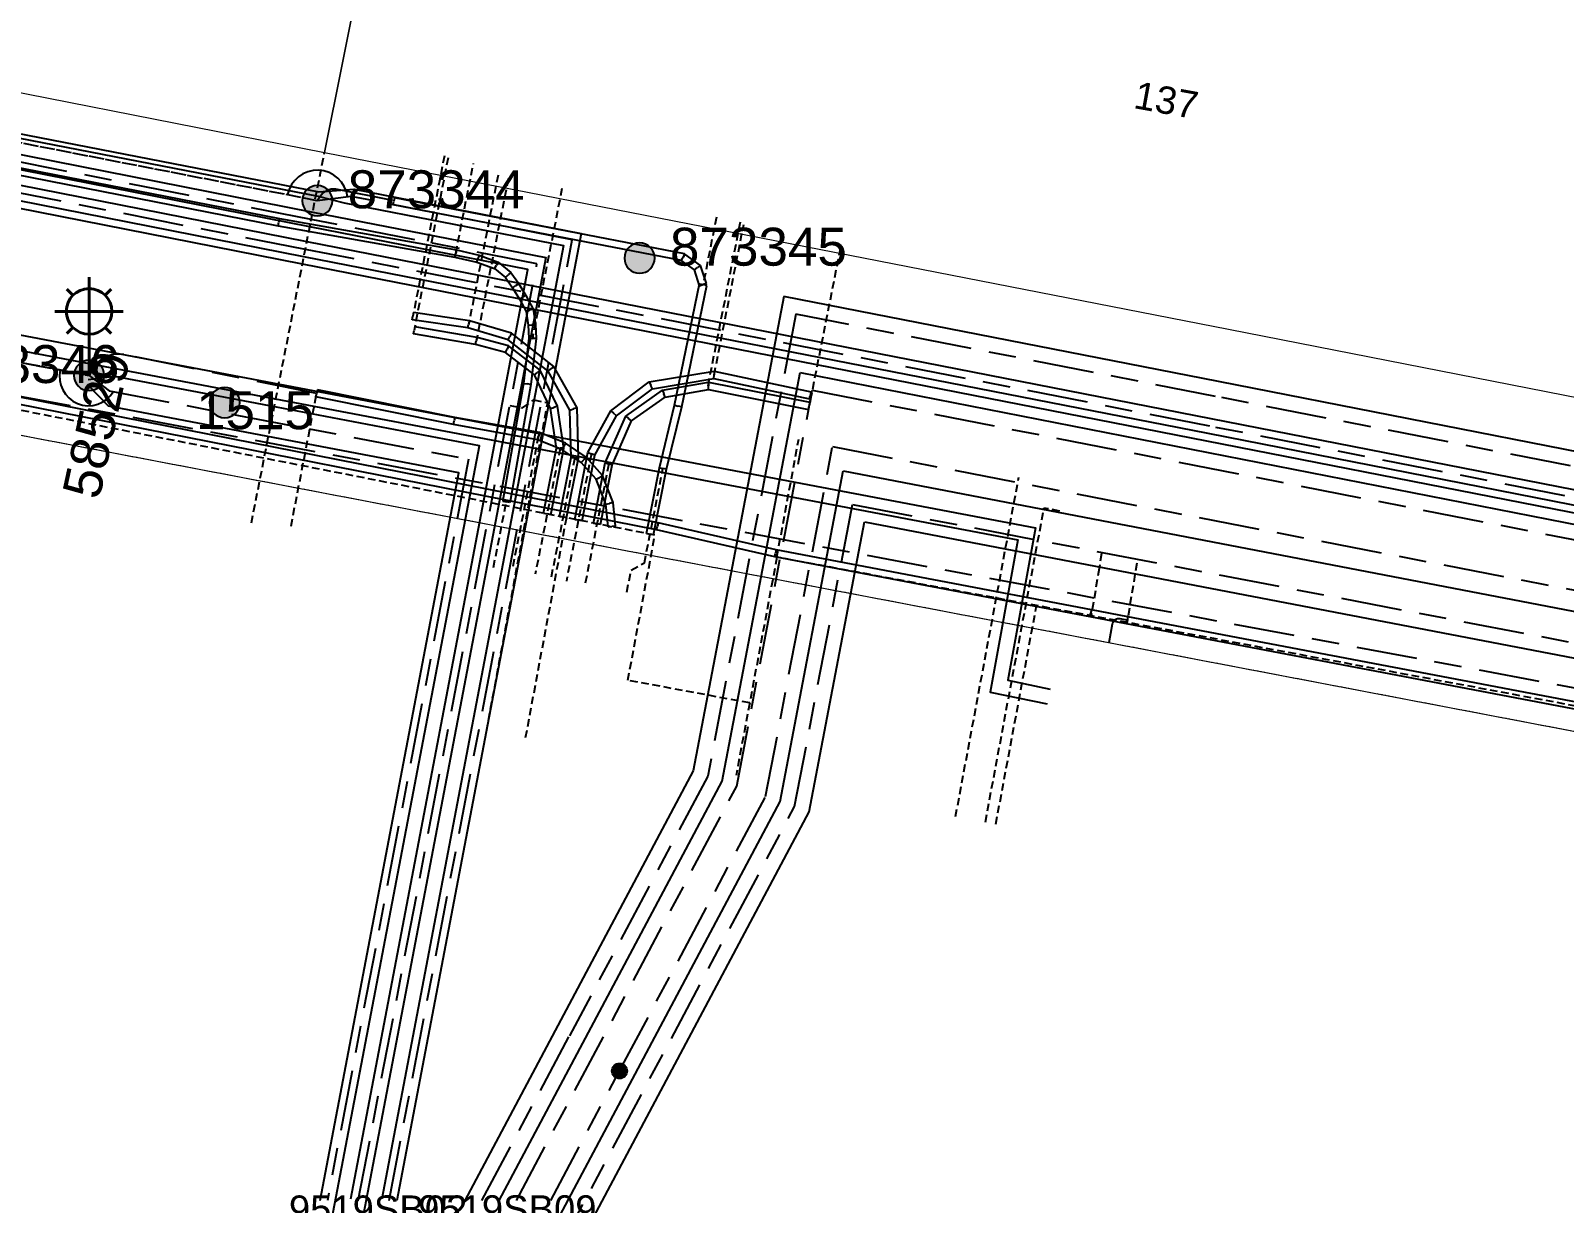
# Model space of a CAD drawing. Header units: metres. Extents: x 309024 to 312074, y 6251331 to 6253790.
# Drawn here: x 310953.7 to 311054.7, y 6252574.6 to 6252651.8 of the extents above; entities that cross this region are included whole.
import ezdxf
from ezdxf.enums import TextEntityAlignment as Align

# ---------------------------------------------------------------- set-up
doc = ezdxf.new("R2010")
doc.units = ezdxf.units.M
for name, pattern in [('Cable Exist OH', [1, 1, 0]), ('Cable Exist UG', [8.2, 4, -1.2, 1.8, -1.2]), ('DASHED', [0.75, 0.5, -0.25]), ('HIDDEN', [0.375, 0.25, -0.125]), ('HIDDEN2', [0.1875, 0.125, -0.0625])]:
    doc.linetypes.add(name, pattern=pattern)
doc.layers.get('0').update_dxf_attribs({"color": 6})
doc.layers.add('Cadastre Land Parcels_SP_EXT', color=9, linetype='Continuous', lineweight=5)
doc.layers.add('Cadastre Other Property_SP_EXT', color=9, linetype='HIDDEN', lineweight=5)
for name, color, linetype in [('Duct_SP_EXT', 7, 'Continuous'), ('Equip_SP_SL_EXT', 7, 'Continuous'), ('Equip_TR_EXT', 7, 'Continuous'), ('Mains_HV_EXT', 7, 'Continuous'), ('Mains_SL_EXT', 7, 'Continuous'), ('Mains_TR_EXT', 7, 'Continuous'), ('Sub_TR_EXT', 7, 'Continuous'), ('SupportsOH_SP_TR_HV_LV_SL_EXT', 7, 'Continuous'), ('Trench_SP_EXT', 7, 'Continuous')]:
    doc.layers.add(name, color=color, linetype=linetype)
doc.layers.add('UNKNOWN_FEATURES', color=1, linetype='DASHED', plot=False)
doc.layers.get('0').freeze()
doc.styles.add('iecARIAL', font='arial.ttf', dxfattribs={"height": 2})
doc.styles.add('POLE_LABEL', font='arial.ttf')
doc.styles.get("Standard").update_dxf_attribs({"font": 'arial.ttf'})
doc.linetypes.add('Cable E OH', pattern='A,9.4,["E",Standard,S=1.7,R=0,X=0,Y=-1],0', length=9.4)
doc.linetypes.add('Cable E UG', pattern='A,6,-0.5,["E",Standard,S=1.7,R=0,X=0.5,Y=-1],-2.9', length=9.4)
doc.linetypes.add('Cable P UG', pattern='A,6,-0.5,["P",Standard,S=1.7,R=0,X=0.5,Y=-1],-2.9', length=9.4)

# ---------------------------------------------------------------- blocks, each defined once
blk = doc.blocks.new('SL_LANTERN_EXT')
at = {"lineweight": 40}
for p, q in [((0, 1.97), (0, 6.47)), ((-1.46, 5.68), (-1.06, 5.28)), ((1.46, 5.68), (1.06, 5.28)), ((-2.25, 4.22), (2.25, 4.22)), ((-1.46, 2.76), (-1.06, 3.16)), ((1.46, 2.76), (1.06, 3.16)), ((0, 0), (0, 2.72))]:
    blk.add_line(p, q, dxfattribs=at)
blk.add_circle((0, 4.22), 1.5, dxfattribs=at)
at = {"style": 'iecARIAL', "flags": 8}
blk.add_attdef('ASSET_NUM', (1.5, 1.5), '', height=2.5, dxfattribs=at)
for tag, p, height, flags in [('CONSTRUCTED_VOLTAGE', (0.98, -0.65), 0.2, 9), ('CONTROL_TYPE', (0.98, -0.85), 0.2, 9), ('LANTERN_PURPOSE', (0.98, -1.05), 0.2, 9), ('LNUMBER', (2.18, -3.25), 2.5, 8), ('OPERATING_VOLTAGE', (0.98, -1.65), 0.2, 9), ('ORIENTATION', (0.98, -1.85), 0.2, 9), ('OWNED_BY', (0.98, -2.05), 0.2, 9), ('LANTERN_TYPE', (0.98, -1.25), 0.2, 9), ('NO_PHASES', (0.98, -1.45), 0.2, 9), ('STATE', (0.98, -2.25), 0.2, 9), ('USAGE', (0.98, -2.45), 0.2, 9), ('CEXIST', (0.98, -2.65), 0.2, 9), ('CNEW', (0.98, -2.85), 0.2, 9), ('CNUMBER', (0.98, -3.05), 0.2, 9), ('CREMOVE', (0.98, -3.25), 0.2, 9), ('CREPLACE', (0.98, -3.45), 0.2, 9), ('LKINGHEIGHT', (0.98, -3.65), 0.2, 9), ('LBRACKET', (0.98, -3.85), 0.2, 9), ('LBRACKETVOCAB', (0.98, -4.05), 0.2, 9), ('LCATEGORY', (0.98, -4.25), 0.2, 9), ('LCHARGE1', (0.98, -4.45), 0.2, 9), ('LCHARGE1PERCENT', (0.98, -4.65), 0.2, 9), ('LCHARGE2', (0.98, -4.85), 0.2, 9), ('LCHARGE2PERCENT', (0.98, -5.05), 0.2, 9), ('LCHARGE3', (0.98, -5.25), 0.2, 9), ('LCHARGE3PERCENT', (0.98, -5.45), 0.2, 9), ('LEXIST', (0.98, -5.65), 0.2, 9), ('LLAMP', (0.98, -5.85), 0.2, 9), ('LLAMPVOCAB', (0.98, -6.05), 0.2, 9), ('LMAST', (0.98, -6.25), 0.2, 9), ('LMASTVOCAB', (0.98, -6.45), 0.2, 9), ('LNEW', (0.98, -6.65), 0.2, 9), ('LANTNUMBER', (0.98, -6.85), 0.2, 9), ('LOUTREACH', (0.98, -7.25), 0.2, 9), ('LOUTREACHVOCAB', (0.98, -7.45), 0.2, 9), ('LRATECODE', (0.98, -7.65), 0.2, 9), ('LREMOVE', (0.98, -7.85), 0.2, 9), ('LREPLACE', (0.98, -8.05), 0.2, 9), ('LTYPE', (0.98, -8.25), 0.2, 9), ('STREETNAME', (0.98, -9.25), 0.2, 9), ('LTYPEVOCAB', (0.98, -8.45), 0.2, 9), ('LEGEND', (0.98, -8.65), 0.2, 9), ('LOCATION', (0.98, -8.85), 0.2, 9), ('NOTES', (0.98, -9.05), 0.2, 9), ('SUBURB', (0.98, -9.45), 0.2, 1)]:
    blk.add_attdef(tag, p, '', height=height, dxfattribs=dict(flags=flags))
blk = doc.blocks.new('POLE_EXT')
blk.add_hatch(color=256).paths.add_polyline_path([(-1, 0, 1), (1, 0, 1)])
blk.add_lwpolyline([(-1, 0, 1), (1, 0, 1)], format="xyb", close=True)
for tag, height, flags, p in [('pNumber', 2.5, 8, (-17.84, 2.07)), ('OWNED_BY', 0.2, 9, (1.35, -0.4)), ('SPECIAL_USE', 0.2, 9, (1.35, -0.8)), ('STATE', 0.2, 9, (1.35, -1)), ('PARENT', 0.2, 9, (1.35, -0.6)), ('cLV', 0.2, 9, (1.35, -1.4)), ('hDepth', 0.2, 9, (1.35, -1.6)), ('hDia', 0.2, 9, (1.35, -1.8)), ('cHV', 0.2, 9, (1.35, -2)), ('USAGE', 0.2, 9, (1.35, -1.2)), ('LBRACKET', 0.2, 9, (1.35, -2.2)), ('LExisting', 0.2, 9, (1.35, -2.4)), ('LANTNUMBER', 0.2, 9, (1.35, -2.6)), ('LOther', 0.2, 9, (1.35, -2.8)), ('LRemove', 0.2, 9, (1.35, -3)), ('cLinedev', 0.2, 9, (1.35, -3.4)), ('pExisting', 0.2, 9, (1.35, -3.8)), ('LEGEND', 0.2, 9, (1.35, -3.2)), ('LOCATION', 0.2, 9, (1.35, -3.6)), ('PFNUMBER', 0.2, 9, (1.35, -4)), ('pFooting', 0.2, 9, (1.35, -4.4)), ('pNew', 0.2, 9, (1.35, -4.6)), ('pRelocate', 0.2, 9, (1.35, -5)), ('NEWPFNUMBER', 0.2, 9, (1.35, -4.2)), ('pRemove', 0.2, 9, (1.35, -5.2)), ('pReplace', 0.2, 9, (1.35, -5.4)), ('pStay', 0.2, 9, (1.35, -5.6)), ('pType', 0.2, 9, (1.35, -5.8)), ('cspan', 0.2, 9, (1.35, -6)), ('STREETNAME', 0.2, 9, (1.35, -6.2)), ('SUBURB', 0.2, 9, (1.35, -6.4)), ('OPERATED_BY', 0.2, 9, (1.36, -7.01)), ('NOTES', 0.2, 9, (1.35, -6.6)), ('MAINTAINED_BY', 0.2, 9, (1.36, -6.81))]:
    blk.add_attdef(tag, text='', height=height, dxfattribs=dict(flags=flags)).set_placement(p, align=Align.MIDDLE_LEFT)
at = {"style": 'POLE_LABEL'}
for tag, height, flags, p in [('ASSET_NUM', 2.5, 8, (2, 2)), ('STRUCTURE_PLANT_NUMBER', 0.2, 9, (1.35, 0.03)), ('STREET_CODE', 0.2, 9, (1.35, -0.2))]:
    blk.add_attdef(tag, text='', height=height, dxfattribs=dict(at, flags=flags)).set_placement(p, align=Align.MIDDLE_LEFT)
at = {"flags": 1}
blk.add_attdef('Z', (1.35, -7.33), '', height=0.2, dxfattribs=at)
blk = doc.blocks.new('CONNECTOR_NODE_EXT')
h = blk.add_hatch(color=256)
edge = h.paths.add_edge_path()
edge.add_arc((0, 0), 0.5, 0, 360)
blk.add_circle((0, 0), 0.5)
at = {"flags": 1}
blk.add_attdef('Z', (0, 0), '', height=0.2, dxfattribs=at)
at = {"flags": 9}
for tag, p in [('CONNECTOR_TYPE', (0, 0)), ('CONSTRUCTED_VOLTAGE', (0, -0.2)), ('OPERATING_VOLTAGE', (0, -0.6)), ('ORIENTATION', (0, -0.8)), ('SUBTYPE', (0, -1)), ('NO_PHASES', (0, -0.4)), ('USAGE', (0, -1.2)), ('NOTES', (0, -1.4))]:
    blk.add_attdef(tag, text='', height=0.2, dxfattribs=at).set_placement(p, align=Align.MIDDLE_LEFT)

msp = doc.modelspace()

# ---------------------------------------------------------------- linework, layer by layer
at = {"layer": 'Cadastre Land Parcels_SP_EXT', "linetype": 'Continuous'}
for points in [[(311052.36, 6253038.38), (311012.7, 6253046.02), (310933.93, 6253061.35), (310894.27, 6253068.98), (310864.34, 6253074.8), (310819.11, 6252878.66), (310773.99, 6252682.89), (310814.9, 6252674.87), (310854.84, 6252667.02), (310894.24, 6252659.26), (310933.8, 6252651.53), (310973.06, 6252643.79), (311012.67, 6252841.11), (311052.36, 6253038.38)], [(311111.85, 6252821.87), (311091.56, 6252825.85), (311072.23, 6252829.55), (311052.16, 6252833.46), (311012.67, 6252841.11), (310973.06, 6252643.79), (311032.6, 6252632.15), (311072.07, 6252624.41), (311111.85, 6252821.87)], [(311127.28, 6252591.93), (310935.78, 6252628.44), (310926.54, 6252585.89), (310911.93, 6252518.6), (310907.9, 6252500), (311120.35, 6252475.64), (311125.08, 6252496.34), (311130.42, 6252520.17), (311135.66, 6252543.66), (311145.72, 6252588.42), (311127.28, 6252591.93)]]:
    msp.add_lwpolyline(points, close=True, dxfattribs=at)
at = {"layer": 'Cadastre Other Property_SP_EXT', "linetype": 'HIDDEN2'}
msp.add_lwpolyline([(310935.78, 6252628.45), (310900.3, 6252465), (311112.2, 6252439.55), (311145.72, 6252588.43), (310935.78, 6252628.45)], close=True, dxfattribs=at)
at = {"layer": 'Duct_SP_EXT'}
for p, q in [((310877.25, 6252657.66), (310970.09, 6252639.44)), ((310877.16, 6252657.19), (310970.01, 6252638.96)), ((310977.58, 6252640.34), (310977.62, 6252640.58)), ((310996.57, 6252636.67), (310977.58, 6252640.34)), ((310977.67, 6252640.81), (310977.62, 6252640.58)), ((310996.76, 6252637.12), (310977.67, 6252640.81)), ((310970.01, 6252638.96), (310970.05, 6252639.2)), ((310970.09, 6252639.44), (310970.05, 6252639.2)), ((310970.09, 6252639.44), (310981.75, 6252637.39)), ((310970.01, 6252638.96), (310981.65, 6252636.91)), ((310981.65, 6252636.91), (310981.7, 6252637.15)), ((310981.75, 6252637.39), (310981.7, 6252637.15)), ((310981.75, 6252637.39), (310983.24, 6252637.03)), ((310996.76, 6252637.12), (310996.67, 6252636.89)), ((310996.8, 6252637.09), (310996.67, 6252636.89)), ((310996.8, 6252637.09), (310996.76, 6252637.12)), ((310997.83, 6252636.36), (310996.8, 6252637.09)), ((310981.65, 6252636.91), (310983.1, 6252636.57)), ((310983.1, 6252636.57), (310983.17, 6252636.8)), ((310983.1, 6252636.57), (310984.26, 6252636.16)), ((310983.24, 6252637.03), (310983.17, 6252636.8)), ((310983.24, 6252637.03), (310984.5, 6252636.58)), ((310984.26, 6252636.16), (310984.38, 6252636.37)), ((310984.26, 6252636.16), (310984.97, 6252635.57)), ((310984.5, 6252636.58), (310984.38, 6252636.37)), ((310984.5, 6252636.58), (310985.33, 6252635.9)), ((310996.53, 6252636.7), (310996.67, 6252636.89)), ((310997.43, 6252636.06), (310996.53, 6252636.7)), ((310996.53, 6252636.7), (310996.57, 6252636.67)), ((310996.57, 6252636.67), (310996.67, 6252636.89)), ((310997.43, 6252636.06), (310997.63, 6252636.21)), ((310997.76, 6252635.02), (310997.43, 6252636.06)), ((310997.83, 6252636.36), (310997.63, 6252636.21)), ((310998.22, 6252635.16), (310997.83, 6252636.36)), ((310984.97, 6252635.57), (310985.15, 6252635.74)), ((310984.97, 6252635.57), (310985.45, 6252634.88)), ((310985.33, 6252635.9), (310985.15, 6252635.74)), ((310985.33, 6252635.9), (310985.85, 6252635.16)), ((310985.85, 6252635.16), (310985.65, 6252635.02)), ((310985.85, 6252635.15), (310985.65, 6252635.02)), ((310985.85, 6252635.16), (310985.85, 6252635.15)), ((310985.85, 6252635.15), (310986.33, 6252634.38)), ((310996.12, 6252627.15), (310997.75, 6252635.14)), ((310997.75, 6252635.14), (310997.99, 6252635.09)), ((310997.76, 6252635.02), (310997.99, 6252635.09)), ((310998.22, 6252635.16), (310997.99, 6252635.09)), ((310998.23, 6252635.04), (310997.99, 6252635.09)), ((310985.45, 6252634.88), (310985.65, 6252635.02)), ((310985.45, 6252634.89), (310985.65, 6252635.02)), ((310985.45, 6252634.88), (310985.45, 6252634.89)), ((310985.45, 6252634.89), (310985.91, 6252634.14)), ((310985.91, 6252634.14), (310986.12, 6252634.26)), ((310985.91, 6252634.14), (310986.34, 6252633.32)), ((310986.33, 6252634.38), (310986.12, 6252634.26)), ((310986.33, 6252634.38), (310986.8, 6252633.48)), ((310996.59, 6252627.04), (310998.23, 6252635.04)), ((310978.92, 6252633.26), (310978.88, 6252633.02)), ((310982.6, 6252632.7), (310978.92, 6252633.26)), ((310986.34, 6252633.32), (310986.57, 6252633.4)), ((310986.34, 6252633.32), (310986.48, 6252632.42)), ((310986.8, 6252633.48), (310986.57, 6252633.4)), ((310986.8, 6252633.48), (310986.96, 6252632.47)), ((310978.84, 6252632.78), (310978.88, 6252633.02)), ((310982.5, 6252632.24), (310978.84, 6252632.78)), ((310978.92, 6252631.84), (310978.96, 6252632.08)), ((310979, 6252632.32), (310978.96, 6252632.08)), ((310983.11, 6252631.61), (310979, 6252632.32)), ((310982.5, 6252632.24), (310982.55, 6252632.47)), ((310985.15, 6252631.45), (310982.5, 6252632.24)), ((310982.6, 6252632.7), (310982.55, 6252632.47)), ((310985.37, 6252631.89), (310982.6, 6252632.7)), ((310986.48, 6252632.42), (310986.72, 6252632.45)), ((310986.48, 6252632.42), (310986.51, 6252631.56)), ((310986.96, 6252632.47), (310986.72, 6252632.45)), ((310986.96, 6252632.47), (310986.99, 6252631.54)), ((310995.03, 6252619.41), (310935.67, 6252631.09)), ((310983.01, 6252631.15), (310978.92, 6252631.84)), ((310983.01, 6252631.15), (310983.06, 6252631.38)), ((310984.97, 6252630.62), (310983.01, 6252631.15)), ((310983.11, 6252631.61), (310983.06, 6252631.38)), ((310985.18, 6252631.06), (310983.11, 6252631.61)), ((310985.18, 6252631.06), (310985.08, 6252630.84)), ((310985.15, 6252631.45), (310985.26, 6252631.67)), ((310987.78, 6252629.39), (310985.15, 6252631.45)), ((310987.27, 6252629.46), (310985.18, 6252631.06)), ((310985.37, 6252631.89), (310985.26, 6252631.67)), ((310988.16, 6252629.71), (310985.37, 6252631.89)), ((310986.51, 6252631.56), (310986.16, 6252628.58)), ((310986.51, 6252631.56), (310986.75, 6252631.55)), ((310986.99, 6252631.54), (310986.64, 6252628.52)), ((310986.99, 6252631.54), (310986.75, 6252631.55)), ((310994.93, 6252618.94), (310935.58, 6252630.62)), ((310984.97, 6252630.62), (310985.08, 6252630.84)), ((310986.89, 6252629.14), (310984.97, 6252630.62)), ((310986.89, 6252629.14), (310987.08, 6252629.3)), ((310987.94, 6252626.93), (310986.89, 6252629.14)), ((310987.27, 6252629.46), (310987.08, 6252629.3)), ((310988.4, 6252627.08), (310987.27, 6252629.46)), ((310987.78, 6252629.39), (310987.97, 6252629.55)), ((310989.21, 6252626.83), (310987.78, 6252629.39)), ((310988.16, 6252629.71), (310987.97, 6252629.55)), ((310989.69, 6252626.97), (310988.16, 6252629.71)), ((310994.45, 6252628.68), (310998.73, 6252629.39)), ((310998.71, 6252628.91), (310998.72, 6252629.15)), ((310998.73, 6252629.39), (310998.72, 6252629.15)), ((310998.73, 6252629.39), (311005.1, 6252628.02)), ((310972.6, 6252628.17), (310972.55, 6252627.93)), ((310981.65, 6252626.35), (310972.6, 6252628.17)), ((310986.16, 6252628.58), (310984.81, 6252620.89)), ((310986.64, 6252628.52), (310985.29, 6252620.81)), ((310986.16, 6252628.58), (310986.4, 6252628.55)), ((310986.64, 6252628.52), (310986.4, 6252628.55)), ((310991.91, 6252626.78), (310994.45, 6252628.68)), ((310992.29, 6252626.46), (310994.65, 6252628.22)), ((310992.9, 6252626.43), (310995.31, 6252628.13)), ((310994.45, 6252628.68), (310994.55, 6252628.45)), ((310994.65, 6252628.22), (310994.55, 6252628.45)), ((310994.65, 6252628.22), (310998.71, 6252628.91)), ((310995.31, 6252628.13), (310998.35, 6252628.66)), ((310995.31, 6252628.13), (310995.4, 6252627.9)), ((310995.49, 6252627.67), (310998.34, 6252628.18)), ((310998.35, 6252628.66), (310998.34, 6252628.42)), ((310998.34, 6252628.18), (310998.34, 6252628.42)), ((310998.34, 6252628.18), (311004.93, 6252626.86)), ((310998.35, 6252628.66), (311005.03, 6252627.34)), ((310998.71, 6252628.91), (311005, 6252627.56)), ((311005.1, 6252628.02), (311005.05, 6252627.79)), ((310972.5, 6252627.7), (310972.55, 6252627.93)), ((310981.56, 6252625.88), (310972.5, 6252627.7)), ((310987.94, 6252626.93), (310988.17, 6252627)), ((310988.4, 6252627.08), (310988.17, 6252627)), ((310988.83, 6252624.32), (310988.4, 6252627.08)), ((310993.28, 6252626.11), (310995.49, 6252627.67)), ((310995.12, 6252623.03), (310996.12, 6252627.15)), ((310995.49, 6252627.67), (310995.4, 6252627.9)), ((310995.58, 6252622.93), (310996.59, 6252627.04)), ((310996.12, 6252627.15), (310996.36, 6252627.09)), ((310996.59, 6252627.04), (310996.36, 6252627.09)), ((311004.93, 6252626.86), (311004.98, 6252627.1)), ((311005.03, 6252627.34), (311004.98, 6252627.1)), ((311005, 6252627.56), (311005.05, 6252627.79)), ((310981.56, 6252625.88), (310981.61, 6252626.12)), ((310981.65, 6252626.35), (310981.61, 6252626.12)), ((310987.21, 6252625.35), (310981.65, 6252626.35)), ((310988.34, 6252624.33), (310987.94, 6252626.93)), ((310989.21, 6252626.83), (310989.45, 6252626.9)), ((310989.3, 6252623.7), (310989.21, 6252626.83)), ((310989.69, 6252626.97), (310989.45, 6252626.9)), ((310989.78, 6252623.66), (310989.69, 6252626.97)), ((310990.41, 6252624.03), (310991.91, 6252626.78)), ((310990.87, 6252623.86), (310992.29, 6252626.46)), ((310991.55, 6252623.35), (310992.9, 6252626.43)), ((310991.91, 6252626.78), (310992.1, 6252626.62)), ((310992.01, 6252623.21), (310993.28, 6252626.11)), ((310992.29, 6252626.46), (310992.1, 6252626.62)), ((310992.9, 6252626.43), (310993.09, 6252626.27)), ((310993.28, 6252626.11), (310993.09, 6252626.27)), ((310987.08, 6252624.88), (310981.56, 6252625.88)), ((310987.08, 6252624.88), (310987.15, 6252625.11)), ((310987.21, 6252625.35), (310987.15, 6252625.11)), ((310988.93, 6252624.65), (310987.21, 6252625.35)), ((310988.7, 6252624.23), (310987.08, 6252624.88)), ((310987.49, 6252620.04), (310988.34, 6252624.33)), ((310987.96, 6252619.94), (310988.83, 6252624.32)), ((310988.34, 6252624.33), (310988.58, 6252624.33)), ((310988.83, 6252624.32), (310988.58, 6252624.33)), ((310988.7, 6252624.23), (310988.82, 6252624.44)), ((310989.97, 6252623.37), (310988.7, 6252624.23)), ((310988.93, 6252624.65), (310988.82, 6252624.44)), ((310990.29, 6252623.73), (310988.93, 6252624.65)), ((310989.55, 6252619.63), (310990.41, 6252624.03)), ((310990.41, 6252624.03), (310990.64, 6252623.95)), ((310990.87, 6252623.86), (310990.64, 6252623.95)), ((310988.53, 6252619.83), (310989.3, 6252623.7)), ((310989, 6252619.74), (310989.78, 6252623.66)), ((310989.3, 6252623.7), (310989.54, 6252623.68)), ((310989.78, 6252623.66), (310989.54, 6252623.68)), ((310989.97, 6252623.37), (310990.13, 6252623.55)), ((310990.95, 6252622.27), (310989.97, 6252623.37)), ((310990.02, 6252619.54), (310990.87, 6252623.86)), ((310990.29, 6252623.73), (310990.13, 6252623.55)), ((310991.37, 6252622.52), (310990.29, 6252623.73)), ((310990.77, 6252619.39), (310991.55, 6252623.35)), ((310991.24, 6252619.3), (310992.01, 6252623.21)), ((310991.55, 6252623.35), (310991.78, 6252623.28)), ((310992.01, 6252623.21), (310991.78, 6252623.28)), ((310994.26, 6252618.7), (310995.12, 6252623.03)), ((310995.12, 6252623.03), (310995.35, 6252622.98)), ((310995.58, 6252622.93), (310995.35, 6252622.98)), ((310990.95, 6252622.27), (310991.16, 6252622.39)), ((310991.59, 6252620.63), (310990.95, 6252622.27)), ((310991.37, 6252622.52), (310991.16, 6252622.39)), ((310992.06, 6252620.74), (310991.37, 6252622.52)), ((310994.73, 6252618.61), (310995.58, 6252622.93)), ((310984.81, 6252620.89), (310984.8, 6252620.82)), ((310984.8, 6252620.82), (310985.04, 6252620.78)), ((310984.81, 6252620.89), (310985.05, 6252620.85)), ((310985.27, 6252620.74), (310985.04, 6252620.78)), ((310985.29, 6252620.81), (310985.05, 6252620.85)), ((310985.29, 6252620.81), (310985.27, 6252620.74)), ((310987.49, 6252620.04), (310987.73, 6252619.99)), ((310987.96, 6252619.94), (310987.73, 6252619.99)), ((310991.59, 6252620.63), (310991.83, 6252620.68)), ((310991.75, 6252619.13), (310991.59, 6252620.63)), ((310992.06, 6252620.74), (310991.83, 6252620.68)), ((310992.22, 6252619.18), (310992.06, 6252620.74)), ((310988.53, 6252619.83), (310988.76, 6252619.79)), ((310989, 6252619.74), (310988.76, 6252619.79)), ((310989.55, 6252619.63), (310989.78, 6252619.59)), ((310990.02, 6252619.54), (310989.78, 6252619.59)), ((310990.77, 6252619.39), (310991, 6252619.34)), ((310991.24, 6252619.3), (310991, 6252619.34)), ((310991.75, 6252619.13), (310991.99, 6252619.15)), ((310992.22, 6252619.18), (310991.99, 6252619.15)), ((310994.93, 6252618.94), (310994.98, 6252619.17)), ((311002.72, 6252617.16), (310994.93, 6252618.94)), ((310995.03, 6252619.41), (310994.98, 6252619.17)), ((311002.81, 6252617.63), (310995.03, 6252619.41)), ((310994.26, 6252618.7), (310994.5, 6252618.66)), ((310994.73, 6252618.61), (310994.5, 6252618.66)), ((311002.72, 6252617.16), (311002.76, 6252617.4)), ((311023.47, 6252613.21), (311002.72, 6252617.16)), ((311002.81, 6252617.63), (311002.76, 6252617.4)), ((311023.56, 6252613.68), (311002.81, 6252617.63)), ((311023.47, 6252613.21), (311023.51, 6252613.44)), ((311023.47, 6252613.21), (311023.51, 6252613.44)), ((311025.87, 6252612.75), (311023.47, 6252613.21)), ((311023.56, 6252613.68), (311023.51, 6252613.44)), ((311023.56, 6252613.68), (311023.51, 6252613.44)), ((311025.96, 6252613.22), (311023.56, 6252613.68)), ((311025.87, 6252612.75), (311025.91, 6252612.99)), ((311025.87, 6252612.75), (311025.91, 6252612.99)), ((311025.96, 6252613.22), (311025.91, 6252612.99)), ((311025.96, 6252613.22), (311025.91, 6252612.99)), ((311063.21, 6252606.12), (311025.96, 6252613.22)), ((311063.12, 6252605.65), (311025.87, 6252612.75))]:
    msp.add_line(p, q, dxfattribs=at)
at = {"layer": 'Mains_HV_EXT', "linetype": 'Cable E UG'}
for points in [[(310974.8, 6252574.88), (310986.46, 6252636.08), (310972.1, 6252638.89), (310932.84, 6252646.62), (310893.28, 6252654.36), (310853.88, 6252662.12), (310813.94, 6252669.97), (310773.05, 6252677.98), (310767.75, 6252679.29), (310766.85, 6252680.57), (310766.12, 6252682.65), (310765.71, 6252687.29), (310769.32, 6252703.26), (310774.14, 6252724.77), (310779.95, 6252749.75), (310784.19, 6252768.12), (310789.81, 6252792), (310809.95, 6252880.11), (310820.19, 6252924.74), (310826.51, 6252952.16), (310833.18, 6252982.74), (310837.86, 6252991.95), (310840.78, 6253004.57)], [(311114.34, 6252563.33), (311123, 6252608.31), (311120.95, 6252608.71), (311070.91, 6252618.53), (311031.45, 6252626.26), (310971.91, 6252637.9), (310932.64, 6252645.64), (310893.08, 6252653.38), (310853.68, 6252661.13), (310813.74, 6252668.99), (310766.72, 6252678.21), (310747.27, 6252680.43), (310693.2, 6252687.68), (310663.62, 6252691.61), (310647.14, 6252693.81), (310633.46, 6252695.66), (310604.19, 6252699.51), (310574.29, 6252703.53), (310570.09, 6252704.1), (310445.86, 6252720.77), (310429.42, 6252722.97), (310427.21, 6252713.59), (310404.23, 6252612.52)], [(310972.7, 6252641.21), (310975.01, 6252641.37), (310975.01, 6252641.37), (310989.97, 6252638.45), (310977.83, 6252574.78)], [(310972.77, 6252574.78), (310981.91, 6252622.7), (310981.91, 6252622.7), (310958.84, 6252627.09), (310957.45, 6252628.52)]]:
    msp.add_lwpolyline(points, dxfattribs=at)
at = {"layer": 'Mains_HV_EXT', "linetype": 'Cable P UG'}
for points in [[(310811.9, 6252879.66), (310791.76, 6252791.55), (310786.14, 6252767.67), (310781.9, 6252749.3), (310776.09, 6252724.32), (310771.28, 6252702.82), (310767.73, 6252687.16), (310768.09, 6252683.07), (310768.64, 6252681.5), (310769.28, 6252680.59), (310769.57, 6252680.31), (310770.02, 6252679.87), (310773.22, 6252678.97), (310814.13, 6252670.95), (310854.07, 6252663.1), (310893.47, 6252655.34), (310933.03, 6252647.61), (310972.29, 6252639.87), (310987.63, 6252636.87), (310974.73, 6252569.18), (310969.09, 6252558.07)], [(312074.21, 6252749.55), (311922.02, 6252784.48), (311854.63, 6252494.7), (311494.8, 6252540.81), (311386.46, 6252556.68), (311145.28, 6252604.44), (311130.4, 6252609.41), (311071.39, 6252620.98), (311031.93, 6252628.71), (311003.3, 6252634.31), (310997.34, 6252603.06), (310982.3, 6252574.78)], [(310984.56, 6252574.78), (310999.25, 6252602.39), (311004.38, 6252629.31), (311384.21, 6252554.79), (311487.7, 6252539.51), (311857.03, 6252491.07), (311924.6, 6252779.26), (312073.16, 6252744.63)], [(310784.19, 6252744.98), (310773.91, 6252682.74), (310836.07, 6252668.68), (310907.04, 6252653.68), (310972.65, 6252640.92)], [(311113.36, 6252563.54), (311121.83, 6252607.52), (311120.76, 6252607.73), (311070.72, 6252617.54), (311031.26, 6252625.28), (310971.71, 6252636.92), (310932.45, 6252644.66), (310892.89, 6252652.39), (310853.49, 6252660.15), (310813.55, 6252668.01), (310772.74, 6252676.01), (310747.09, 6252678.95), (310693, 6252686.19), (310663.42, 6252690.12), (310646.94, 6252692.33), (310633.26, 6252694.17), (310604, 6252698.03), (310574.09, 6252702.05), (310569.89, 6252702.61), (310569.89, 6252702.61), (310445.66, 6252719.28), (310430.57, 6252721.3), (310428.67, 6252713.25), (310405.64, 6252611.93)], [(311112.87, 6252563.63), (311121.25, 6252607.13), (311120.66, 6252607.24), (311070.62, 6252617.05), (311031.16, 6252624.79), (310971.62, 6252636.43), (310932.36, 6252644.17), (310892.8, 6252651.9), (310853.39, 6252659.66), (310813.46, 6252667.51), (310772.67, 6252675.51), (310747.03, 6252678.45), (310692.93, 6252685.7), (310663.35, 6252689.63), (310646.87, 6252691.83), (310633.19, 6252693.68), (310603.93, 6252697.53), (310574.03, 6252701.55), (310569.82, 6252702.12), (310445.6, 6252718.78), (310430.95, 6252720.74), (310429.16, 6252713.14), (310406.11, 6252611.73)], [(310685.64, 6252680.57), (310750.96, 6252672.17), (310778.11, 6252667.74), (310778.11, 6252667.74), (310937.04, 6252634.81), (311019.89, 6252619.07), (311018.05, 6252609.03), (311020.85, 6252608.45)], [(310685.56, 6252679.57), (310750.81, 6252671.18), (310777.92, 6252666.76), (310936.85, 6252633.83), (311018.72, 6252618.28), (311016.89, 6252608.25), (311020.65, 6252607.48)], [(310972.65, 6252640.92), (310974.35, 6252640.48), (310988.8, 6252637.66), (310976.83, 6252574.88)], [(310969.09, 6252558.07), (310972.72, 6252569.18), (310983.26, 6252624.48), (310969.43, 6252627.11), (310959.26, 6252629.05), (310957.51, 6252628.81)], [(310988.2, 6252573.1), (311003.07, 6252601.04), (311007.22, 6252622.82), (311070.38, 6252610.67), (311387.26, 6252549.72), (311487.92, 6252535.17), (311867.51, 6252484.24)], [(310988.2, 6252569.91), (310989.73, 6252571.71), (311004.98, 6252600.37), (311008.62, 6252619.47), (311372.97, 6252549.58), (311407.13, 6252543.91), (311867.59, 6252481.14)]]:
    msp.add_lwpolyline(points, dxfattribs=at)
at = {"layer": 'Mains_HV_EXT', "linetype": 'Cable E OH'}
msp.add_lwpolyline([(310784.19, 6252744.98), (310774.25, 6252682.97), (310836.14, 6252668.98), (310907.1, 6252653.97), (310972.7, 6252641.21)], dxfattribs=at)
at = {"layer": 'Mains_HV_EXT', "linetype": 'Cable Exist UG'}
msp.add_lwpolyline([(310813.95, 6252656.92), (310816.53, 6252655.7), (310936.26, 6252630.89), (311107.86, 6252598.68)], dxfattribs=at)
at = {"layer": 'Mains_SL_EXT', "linetype": 'Cable Exist OH'}
msp.add_lwpolyline([(310940.01, 6252632.42), (310957.56, 6252629.11)], dxfattribs=at)
at = {"layer": 'Mains_TR_EXT', "linetype": 'Cable Exist UG'}
for points in [[(312058.58, 6252754.05), (311923.21, 6252785.49), (311855.4, 6252493.59), (311494.67, 6252539.82), (311386.29, 6252555.69), (311145.02, 6252603.47), (311130.14, 6252608.44), (311071.2, 6252620), (311031.74, 6252627.73), (311004.1, 6252633.14), (310998.3, 6252602.72), (310989.19, 6252585.61)], [(310985.7, 6252574.78), (311000.21, 6252602.05), (311000.21, 6252602.05), (311005.18, 6252628.14), (311384.04, 6252553.8), (311487.56, 6252538.52), (311857.8, 6252489.96), (311925.77, 6252779.85), (312058.48, 6252749)], [(311113.62, 6252562.25), (311122.42, 6252607.92), (311120.85, 6252608.22), (311120.85, 6252608.22), (311070.82, 6252618.03), (311031.36, 6252625.77), (310971.81, 6252637.41), (310932.55, 6252645.15), (310892.99, 6252652.89), (310853.59, 6252660.64), (310813.65, 6252668.5), (310772.82, 6252676.5), (310747.15, 6252679.44), (310693.07, 6252686.69), (310663.48, 6252690.62), (310647, 6252692.82), (310633.33, 6252694.67), (310604.06, 6252698.52), (310574.16, 6252702.54), (310569.96, 6252703.11)], [(310975.29, 6252574.78), (310987.05, 6252636.47), (310987.05, 6252636.47), (310972.19, 6252639.38), (310932.93, 6252647.12), (310893.37, 6252654.85), (310863.31, 6252660.77)], [(310977.32, 6252574.78), (310989.38, 6252638.05), (310974.82, 6252640.9), (310972.59, 6252640.62)], [(310957.56, 6252629.11), (310958.88, 6252628.1), (310982.55, 6252623.59), (310973.25, 6252574.78)], [(310992.49, 6252583.3), (311002.11, 6252601.38), (311006.51, 6252624.42), (311387.43, 6252550.71), (311488.06, 6252536.16), (311867.64, 6252485.23)], [(310988.2, 6252570.97), (311004.02, 6252600.71), (311004.02, 6252600.71), (311007.82, 6252620.61), (311373.14, 6252550.56), (311407.28, 6252544.9), (311867.5, 6252482.15)], [(310983.43, 6252574.78), (310989.19, 6252585.61)], [(310987.96, 6252574.78), (310992.49, 6252583.3)]]:
    msp.add_lwpolyline(points, dxfattribs=at)
at = {"layer": 'Mains_TR_EXT', "linetype": 'Cable Exist OH'}
for points in [[(310972.59, 6252640.62), (310906.98, 6252653.39), (310836.01, 6252668.39), (310773.57, 6252682.51)], [(310957.56, 6252629.11), (310940.01, 6252632.42), (310874.92, 6252645), (310813.95, 6252656.92), (310752.68, 6252667.29)]]:
    msp.add_lwpolyline(points, dxfattribs=at)
at = {"layer": 'Mains_TR_EXT', "linetype": 'Continuous'}
for points in [[(310974.58, 6252640.87, 0.850017), (310970.63, 6252641.02)], [(310955.66, 6252629.47, 0.858119), (310959.16, 6252628.05)]]:
    msp.add_lwpolyline(points, format="xyb", dxfattribs=at)
at = {"layer": 'Trench_SP_EXT', "linetype": 'Cable Exist UG'}
for points in [[(310977.57, 6252640.63), (310973.8, 6252641.37), (310973.8, 6252641.37, 0.291608), (310972.79, 6252640.92), (310972.79, 6252640.92), (310972.59, 6252640.62)], [(310972.55, 6252627.93), (310959.84, 6252630.48), (310959.84, 6252630.48, 0.273583), (310957.96, 6252629.78), (310957.96, 6252629.78), (310957.56, 6252629.11)], [(311025.91, 6252612.99), (311025.45, 6252613.08), (311025.45, 6252613.08, 0.414554), (311024.93, 6252612.72), (311024.93, 6252612.72), (311024.7, 6252611.5)]]:
    msp.add_lwpolyline(points, format="xyb", dxfattribs=at)
at = {"layer": 'UNKNOWN_FEATURES'}
for points in [[(310968.25, 6252619.4), (310973.06, 6252643.79)], [(310980.96, 6252643.58), (310978.88, 6252633.02)], [(310981.2, 6252643.45), (310978.96, 6252632.08)], [(310981.7, 6252637.15), (310982.87, 6252643.06)], [(310984.49, 6252642.31), (310982.55, 6252632.47)], [(310985.16, 6252642.06), (310983.06, 6252631.38)], [(310988.7, 6252641.42), (310986.75, 6252631.55)], [(310998.87, 6252639.53), (310997.99, 6252635.09)], [(311000.43, 6252639.2), (310998.3, 6252628.41)], [(310998.72, 6252629.15), (311000.67, 6252639.06)], [(311007.03, 6252637.51), (311005.11, 6252627.78), (311004.98, 6252627.1)], [(311002.85, 6252617.14), (311001.06, 6252607.54), (310993.04, 6252609.03), (310994.82, 6252618.59), (310937.59, 6252629.86), (310902.96, 6252475.25), (310973.23, 6252461.72), (310973.68, 6252463.91), (311039.54, 6252451), (311080.5, 6252445.92), (311109.46, 6252596.09), (311077.13, 6252602.51), (311075.05, 6252591.35), (311068.66, 6252592.54), (311068.16, 6252589.88), (311060.86, 6252591.25), (311063.58, 6252605.82), (311002.85, 6252617.14)], [(310970.86, 6252619.18), (310972.55, 6252627.93)], [(310983.72, 6252605.65), (310987.76, 6252627.32)], [(310985.27, 6252627.14), (310986.11, 6252626.97), (310986.84, 6252627.5), (310987.76, 6252627.32)], [(310987.15, 6252625.11), (310985.42, 6252616.33)], [(310988.58, 6252624.33), (310986.94, 6252616.03)], [(310990.64, 6252623.95), (310988.99, 6252615.56)], [(311002.85, 6252617.14), (311004.29, 6252624.91)], [(310989.54, 6252623.68), (310987.97, 6252615.74)], [(310991.78, 6252623.28), (310990.23, 6252615.41)], [(310992.97, 6252614.84), (310993.26, 6252616.28), (310994.13, 6252616.77), (310995.35, 6252622.98)], [(311014.62, 6252600.06), (311018.78, 6252622.41)], [(310984.19, 6252616.47), (310985.05, 6252620.85)], [(311016.58, 6252599.69), (311020.44, 6252620.37)], [(311021.48, 6252620.18), (311020.44, 6252620.37)], [(310988.99, 6252619.74), (310986.26, 6252605.1)], [(311024.23, 6252617.38), (311024.07, 6252616.4), (311023.54, 6252613.25)], [(311026.56, 6252616.74), (311026.43, 6252616), (311025.89, 6252612.75)], [(311017.27, 6252599.56), (311019.95, 6252613.95)], [(311001.06, 6252607.54), (311000.16, 6252602.75)]]:
    msp.add_lwpolyline(points, dxfattribs=at)

# ---------------------------------------------------------------- block references
at = {"layer": 'Equip_SP_SL_EXT'}
ref = msp.add_blockref('SL_LANTERN_EXT', (310957.56, 6252629.11), dxfattribs=at)
ref.add_attrib('ASSET_NUM', '58529', dxfattribs={"layer": '0', "height": 2.5, "rotation": 77.7533, "style": 'iecARIAL'}).set_placement((310959.06, 6252630.61), align=Align.MIDDLE_RIGHT)
at = {"layer": 'Equip_TR_EXT'}
msp.add_blockref('CONNECTOR_NODE_EXT', (310992.49, 6252583.3), dxfattribs=at)
at = {"layer": 'SupportsOH_SP_TR_HV_LV_SL_EXT'}
ref = msp.add_blockref('POLE_EXT', (310972.59, 6252640.62), dxfattribs=at)
ref.add_attrib('ASSET_NUM', '873344', dxfattribs={"layer": '0', "height": 2.5, "style": 'POLE_LABEL'}).set_placement((310974.59, 6252641.37), align=Align.MIDDLE_LEFT)
ref = msp.add_blockref('POLE_EXT', (310993.81, 6252636.84), dxfattribs=at)
ref.add_attrib('ASSET_NUM', '873345', dxfattribs={"layer": '0', "height": 2.5, "style": 'POLE_LABEL'}).set_placement((310995.81, 6252637.59), align=Align.MIDDLE_LEFT)
ref = msp.add_blockref('POLE_EXT', (310957.56, 6252629.11), dxfattribs=at)
ref.add_attrib('ASSET_NUM', '873346', dxfattribs={"layer": '0', "height": 2.5, "style": 'POLE_LABEL'}).set_placement((310959.56, 6252629.86), align=Align.MIDDLE_RIGHT)
ref = msp.add_blockref('POLE_EXT', (310966.49, 6252627.32), dxfattribs=at)
ref.add_attrib('ASSET_NUM', '1515', dxfattribs={"layer": '0', "height": 2.5, "rotation": 359.9684, "style": 'POLE_LABEL'}).set_placement((310968.49, 6252628.07), align=Align.TOP_CENTER)

# ---------------------------------------------------------------- texts
at = {"layer": 'Cadastre Land Parcels_SP_EXT'}
msp.add_text('137', height=1.8, rotation=349.6952, dxfattribs=at).set_placement((311026.27, 6252646.73))
at = {"layer": 'Sub_TR_EXT'}
for s, p in [('9519SB02', (310970.72, 6252573.3)), ('9519SB09', (310979.23, 6252573.31))]:
    msp.add_text(s, height=1.8, dxfattribs=at).set_placement(p)

doc.saveas('drawing.dxf')
